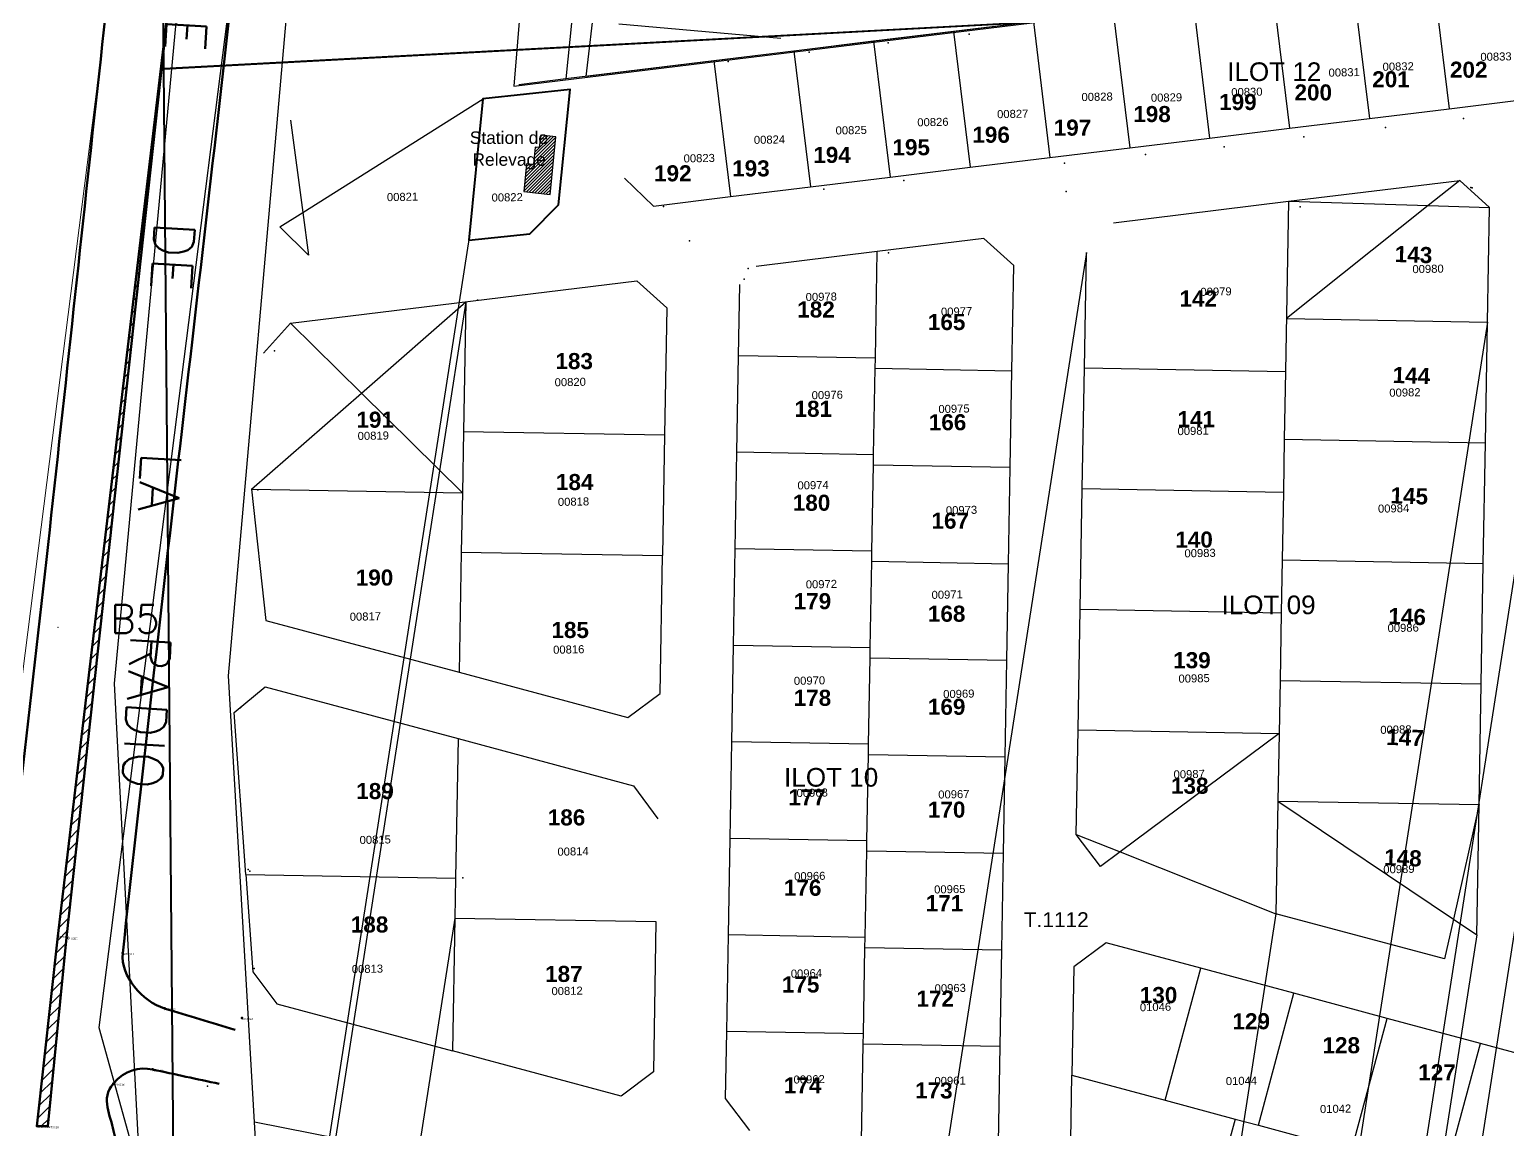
# Model space of a CAD drawing. Header units: metres. Extents: x 0 to 1324930, y 0 to 1631912.
# Drawn here: x 253593 to 253776.7, y 1630799.6 to 1630936.3 of the extents above; entities that cross this region are included whole.
import ezdxf
from ezdxf.enums import TextEntityAlignment as Align

# ---------------------------------------------------------------- set-up
doc = ezdxf.new("R2010")
doc.units = ezdxf.units.M
doc.header["$MEASUREMENT"] = 0
for name, color, linetype in [('A_revoir_geometrie_aberrante', 7, 'Continuous'), ('A_revoir_niveau_0', 7, 'Continuous'), ('limites_parcelles', 7, 'Continuous'), ('limites_sections', 7, 'Continuous'), ('limites_tf', 7, 'Continuous'), ('numero_lot', 7, 'Continuous'), ('numero_parcelle', 7, 'Continuous'), ('toponymie', 7, 'Continuous')]:
    doc.layers.add(name, color=color, linetype=linetype)
for name, color, linetype, lineweight in [('ASSIETTE IMMAT', 7, 'Continuous', 0), ('CD RECEPTION LOTISS', 7, 'Continuous', 13), ('LESTF', 1, 'Continuous', 0), ('LimiteTF', 4, 'Continuous', 13), ('numéros', 5, 'Continuous', 0), ('TopoAlt', 3, 'Continuous', 0), ('TopoMat', 4, 'Continuous', 0), ('Voirie', 252, 'Continuous', 0)]:
    doc.layers.add(name, color=color, linetype=linetype, lineweight=lineweight)
doc.layers.add('Lignes HT Vectorisées', color=6, linetype='Continuous', lineweight=0, true_color=0xff00ff)
doc.styles.add('Arial2', font='arial.ttf', dxfattribs={"height": 1.85551})
doc.styles.add('Arial8', font='arial.ttf', dxfattribs={"height": 1.546258})
doc.styles.add('Arial9', font='arial.ttf', dxfattribs={"height": 2.319387})
doc.styles.get("Standard").update_dxf_attribs({"font": 'txt.shx'})
doc.styles.add('Style-Arial', font='arial.ttf')
doc.styles.add('style1', font='')
doc.styles.get('style1').set_extended_font_data('Times New Roman', bold=True)

# ---------------------------------------------------------------- blocks, each defined once
blk = doc.blocks.new('TCPOINT_108')
at = {"color": 0}
blk.add_point((0, 0), dxfattribs=at)
at = {"layer": 'TopoAlt'}
blk.add_attdef('ALT', text='', height=0.00762, dxfattribs=at).set_placement((0.00254, -0.00254), align=Align.TOP_LEFT)
at = {"layer": 'TopoMat'}
blk.add_attdef('MAT', (0.00254, 0.00254), '', height=0.01524, dxfattribs=at)
blk = doc.blocks.new('*U84')
at = {"layer": 'LimiteTF', "color": 5, "linetype": 'Continuous', "lineweight": 30}
for p, q in [((-143.154134, 181.324969), (-148.374134, 116.874969)), ((-183.874134, 43.544969), (-172.204134, 175.614969)), ((-148.374134, 116.874969), (126.745866, 150.504969)), ((-180.614134, -11.925031), (-183.874134, 43.544969)), ((-179.264134, -34.665031), (-180.614134, -11.925031)), ((-15.864134, -44.465031), (-180.614134, -11.925031))]:
    blk.add_line(p, q, dxfattribs=at)
blk = doc.blocks.new('*U135')
h = blk.add_hatch()
h.set_pattern_fill('ANSI31', color=256, pattern_type=2)
h.set_pattern_definition([(45, (-253.65387133, -1630.91923908), (-0.000195320570633, 0.000195320570633), [])])
h.paths.add_polyline_path([(0.00451, 0.00353), (0.00262, 0.00373), (0.00244, 0.0022), (0.00195, 0.00224), (0.00171, 0.00008), (0.00087, 0.00015), (0.00053, -0.0033), (0.00382, -0.00364)])
at = {"color": 1, "lineweight": 40, "elevation": 0.00812, "flags": 128}
blk.add_lwpolyline([(-0.0063, -0.00932), (0.00129, -0.00854), (0.00483, -0.00494), (0.00629, 0.0094), (-0.00455, 0.00823), (-0.0063, -0.00932)], close=True, dxfattribs=at)
at = {"elevation": 0.00794, "flags": 128}
blk.add_lwpolyline([(0.00451, 0.00353), (0.00262, 0.00373), (0.00244, 0.0022), (0.00195, 0.00224), (0.00171, 0.00008), (0.00087, 0.00015), (0.00053, -0.0033), (0.00382, -0.00364), (0.00451, 0.00353)], close=True, dxfattribs=at)
blk = doc.blocks.new('*U134')
at = {"color": 1, "lineweight": 40, "xscale": 1000, "yscale": 1000, "zscale": 1000}
blk.add_blockref('*U135', (0.004083, -0.039122, 0.04155), dxfattribs=at)
at = {"layer": 'CD RECEPTION LOTISS', "color": 5, "linetype": 'ByBlock', "style": 'Arial8'}
for s, p in [('Station de', (-6.190844, 2.131604, 8.15855)), ('Relevage', (-5.854867, -0.586972, 8.15855))]:
    blk.add_text(s, height=1.546437, dxfattribs=at).set_placement(p, align=Align.BOTTOM_LEFT)

msp = doc.modelspace()

# ---------------------------------------------------------------- hatches: boundary and pattern name
at = {"layer": 'voirie', "linetype": 'Continuous', "lineweight": 0}
h = msp.add_hatch(dxfattribs=at)
h.set_pattern_fill('HATCH', style=0, pattern_type=2)
h.set_pattern_definition([(44.628, (253596.0676, 1630814.1886), (-0.702501, 0.711683), [])])
h.paths.add_polyline_path([(253596.53554, 1630823.60088), (253593.9391, 1630799.97724), (253595.27206, 1630799.96659), (253597.61327, 1630823.40288), (253610.43722, 1630940.8711)])

# ---------------------------------------------------------------- linework, layer by layer
at = {"layer": 'A_revoir_geometrie_aberrante'}
for p in [(253647.66593, 1630910.42849), (253724.3939, 1630908.56345), (253783.36023, 1630905.73622), (253647.23549, 1630902.43798), (253647.23549, 1630902.43792), (253774.25578, 1630899.93366), (253782.48128, 1630855.73806), (253747.95549, 1630826.37614), (253645.88863, 1630825.83787), (253772.91621, 1630823.75877)]:
    msp.add_line(p, (0, 0), dxfattribs=at)
at = {"layer": 'A_revoir_niveau_0', "color": 2, "linetype": 'Continuous', "lineweight": 13}
msp.add_open_spline([(253602.48285, 1630759.58658, 22.11556), (253603.72347, 1630763.81511, 22.11556), (253604.96409, 1630768.04363, 22.11556), (253606.20471, 1630772.27216, 22.11556), (253607.03445, 1630775.10025, 22.11556), (253608.38312, 1630777.83342, 22.11556), (253609.09735, 1630780.62752, 22.11556), (253610.6784, 1630786.81275, 22.11556), (253604.57375, 1630793.11014, 22.11556), (253603.41917, 1630799.35895, 22.11556), (253603.0722, 1630801.23679, 22.11556), (253601.758, 1630803.37483, 22.11556), (253603.39735, 1630805.24089, 22.11556), (253604.84131, 1630806.88454, 22.11556), (253606.58727, 1630807.35092, 22.11556), (253608.27535, 1630806.98646, 22.11556), (253611.03752, 1630806.39012, 22.11556), (253613.7997, 1630805.79377, 22.11556), (253616.56187, 1630805.19743, 22.11556)], degree=3, knots=[0, 0, 0, 0, 0.216103613, 0.216103613, 0.216103613, 0.360636753, 0.360636753, 0.360636753, 0.680586417, 0.680586417, 0.680586417, 0.776735496, 0.776735496, 0.776735496, 0.86142463, 0.86142463, 0.86142463, 1, 1, 1, 1], dxfattribs=at)
at = {"layer": 'ASSIETTE IMMAT', "color": 2, "linetype": 'Continuous', "lineweight": 30, "elevation": 0.00005, "flags": 128}
msp.add_lwpolyline([(254053.7681, 1630970.23752), (253929.00716, 1630963.07748), (253662.21702, 1630930.4745), (253668.92459, 1630987.70355), (253758.10269, 1631011.35984), (253787.05879, 1631102.33846), (253886.29869, 1631104.64374), (253995.61139, 1631247.19709)], dxfattribs=at)
at = {"layer": 'LESTF', "ltscale": 39.37}
msp.add_point((253596.53781, 1630861.96246), dxfattribs=at)
at = {"layer": 'Lignes HT Vectorisées', "color": 5, "flags": 128}
msp.add_lwpolyline([(253756.66915, 1629670.28747), (253861.6214, 1629827.96483), (253775.88294, 1630131.98512), (253683.84738, 1630461.07475), (253586.37462, 1630811.1062), (253617.63126, 1631056.92065), (253648.5016, 1631303.4799), (253822.38623, 1631416.29853), (253967.16361, 1631512.85749)], dxfattribs=at)
at = {"layer": 'limites_parcelles'}
for p, q in [((253632.51326, 1631055.04284), (253601.63646, 1630812.21548)), ((253757.50406, 1630942.1134), (253759.56678, 1630925.23695)), ((253767.43135, 1630943.32689), (253769.49407, 1630926.45045)), ((253747.57677, 1630940.89991), (253749.63955, 1630924.02345)), ((253727.72227, 1630938.47295), (253729.78502, 1630921.59646)), ((253737.64954, 1630939.68644), (253739.71229, 1630922.80996)), ((253660.41073, 1630937.49265), (253659.68748, 1630930.15656)), ((253686.40797, 1630935.18452), (253666.26218, 1630936.97313)), ((253717.79501, 1630937.25947), (253707.86775, 1630936.04599)), ((253717.79501, 1630937.25947), (253719.85776, 1630920.38296)), ((253697.94049, 1630934.83251), (253688.01322, 1630933.61902)), ((253707.86775, 1630936.04599), (253697.94049, 1630934.83251)), ((253697.94049, 1630934.83251), (253700.00324, 1630917.95597)), ((253707.86775, 1630936.04599), (253709.9305, 1630919.16946)), ((253688.01322, 1630933.61902), (253678.08596, 1630932.40554)), ((253688.01322, 1630933.61902), (253690.07598, 1630916.74247)), ((253678.08596, 1630932.40554), (253659.68748, 1630930.15656)), ((253678.08596, 1630932.40554), (253680.14872, 1630915.52897)), ((253659.68748, 1630930.15656), (253653.85546, 1630929.44367)), ((253626.97152, 1630913.56712), (253649.38553, 1630927.67924)), ((253649.38553, 1630927.67924), (253647.66593, 1630910.42849)), ((253769.49407, 1630926.45045), (253779.42136, 1630927.66395)), ((253749.63955, 1630924.02345), (253759.56678, 1630925.23695)), ((253759.56678, 1630925.23695), (253769.49407, 1630926.45045)), ((253625.44674, 1630925.03526), (253626.97152, 1630913.56712)), ((253739.71229, 1630922.80996), (253749.63955, 1630924.02345)), ((253719.85776, 1630920.38296), (253729.78502, 1630921.59646)), ((253729.78502, 1630921.59646), (253739.71229, 1630922.80996)), ((253709.9305, 1630919.16946), (253719.85776, 1630920.38296)), ((253666.97847, 1630917.83466), (253670.57312, 1630914.35846)), ((253690.07598, 1630916.74247), (253700.00324, 1630917.95597)), ((253700.00324, 1630917.95597), (253709.9305, 1630919.16946)), ((253680.14872, 1630915.52897), (253690.07598, 1630916.74247)), ((253749.51299, 1630914.93973), (253770.79145, 1630917.5408)), ((253770.79145, 1630917.5408), (253766.87838, 1630914.42129)), ((253770.79145, 1630917.5408), (253774.50654, 1630914.19355)), ((253670.57312, 1630914.35846), (253680.14872, 1630915.52897)), ((253727.74118, 1630912.27835), (253749.51293, 1630914.93972)), ((253749.51293, 1630914.93972), (253749.14091, 1630893.78488)), ((253766.87838, 1630914.42129), (253749.25679, 1630900.37329)), ((253749.51293, 1630914.93972), (253749.51299, 1630914.93973)), ((253749.51293, 1630914.93972), (253749.51293, 1630914.93973)), ((253749.51293, 1630914.93973), (253749.51299, 1630914.93973)), ((253749.51299, 1630914.93973), (253766.87838, 1630914.42129)), ((253766.87838, 1630914.42129), (253774.50654, 1630914.19355)), ((253774.25578, 1630899.93366), (253774.50654, 1630914.19355)), ((253624.12486, 1630911.77484), (253626.97152, 1630913.56712)), ((253626.97152, 1630913.56712), (253627.67769, 1630908.25589)), ((253627.67769, 1630908.25589), (253624.12486, 1630911.77484)), ((253698.38904, 1630908.69118), (253683.3213, 1630906.84926)), ((253698.15601, 1630895.43601), (253698.38904, 1630908.69118)), ((253711.6483, 1630910.31203), (253698.38904, 1630908.69118)), ((253715.36326, 1630906.96457), (253711.6483, 1630910.31203)), ((253724.14178, 1630894.22444), (253724.3939, 1630908.56345)), ((253715.13334, 1630893.88719), (253715.36326, 1630906.96457)), ((253625.46389, 1630899.77672), (253668.51409, 1630905.0389)), ((253668.51409, 1630905.0389), (253672.22927, 1630901.69159)), ((253681.1567, 1630895.73487), (253681.31292, 1630904.62025)), ((253634.26362, 1630891.08773), (253647.23549, 1630902.43794)), ((253647.23549, 1630902.43794), (253646.95234, 1630886.33553)), ((253672.22927, 1630901.69159), (253671.95151, 1630885.89597)), ((253622.11665, 1630896.06163), (253625.46389, 1630899.77672)), ((253625.46389, 1630899.77672), (253634.26362, 1630891.08773)), ((253749.25679, 1630900.37329), (253774.25578, 1630899.93366)), ((253773.99202, 1630884.93425), (253774.25578, 1630899.93366)), ((253680.94572, 1630883.73531), (253681.1567, 1630895.73487)), ((253698.15601, 1630895.43601), (253681.1567, 1630895.73487)), ((253697.94505, 1630883.43645), (253698.13403, 1630894.18605)), ((253698.13403, 1630894.18605), (253698.15601, 1630895.43601)), ((253698.13403, 1630894.18605), (253715.13334, 1630893.88719)), ((253714.92238, 1630881.88763), (253715.13334, 1630893.88719)), ((253723.87805, 1630879.22503), (253724.14178, 1630894.22444)), ((253724.14178, 1630894.22444), (253749.14091, 1630893.78488)), ((253749.14091, 1630893.78488), (253748.993, 1630885.37387)), ((253749.14091, 1630893.78488), (253749.14093, 1630893.78488)), ((253620.62252, 1630879.15196), (253634.26362, 1630891.08773)), ((253634.26362, 1630891.08773), (253646.81792, 1630878.69141)), ((253646.95234, 1630886.33553), (253646.81792, 1630878.69141)), ((253646.95234, 1630886.33553), (253671.95151, 1630885.89597)), ((253671.95151, 1630885.89597), (253671.68776, 1630870.89655)), ((253748.993, 1630885.37387), (253748.87714, 1630878.78546)), ((253748.99297, 1630885.37387), (253748.993, 1630885.37387)), ((253748.993, 1630885.37387), (253773.99202, 1630884.93425)), ((253773.72825, 1630869.93477), (253773.99202, 1630884.93425)), ((253773.99202, 1630884.93425), (253773.99202, 1630884.93425)), ((253680.73474, 1630871.73576), (253680.94572, 1630883.73531)), ((253680.94572, 1630883.73531), (253680.94566, 1630883.73532)), ((253697.94505, 1630883.43645), (253680.94572, 1630883.73531)), ((253697.92307, 1630882.18649), (253697.94505, 1630883.43645)), ((253697.73408, 1630871.4369), (253697.92307, 1630882.18649)), ((253697.92306, 1630882.18649), (253697.92307, 1630882.18649)), ((253697.92307, 1630882.18649), (253714.92238, 1630881.88763)), ((253714.71141, 1630869.88807), (253714.92238, 1630881.88763)), ((253714.92238, 1630881.88763), (253714.92243, 1630881.88763)), ((253620.62252, 1630879.15196), (253622.40867, 1630862.83562)), ((253620.62252, 1630879.15196), (253646.81792, 1630878.6914)), ((253723.61432, 1630864.22561), (253723.87805, 1630879.22503)), ((253723.87805, 1630879.22503), (253748.87714, 1630878.78546)), ((253646.81792, 1630878.6914), (253646.68858, 1630871.33612)), ((253646.81792, 1630878.69141), (253646.81792, 1630878.6914)), ((253646.81793, 1630878.6914), (253646.81792, 1630878.69141)), ((253646.81792, 1630878.6914), (253646.81793, 1630878.6914)), ((253748.87714, 1630878.78546), (253748.72922, 1630870.37446)), ((253646.68858, 1630871.33612), (253646.4257, 1630856.38665)), ((253646.68858, 1630871.33612), (253671.68776, 1630870.89655)), ((253671.38658, 1630853.76864), (253671.68776, 1630870.89655)), ((253680.52377, 1630859.7362), (253680.73474, 1630871.73576)), ((253680.73474, 1630871.73576), (253680.7347, 1630871.73576)), ((253697.73408, 1630871.4369), (253680.73474, 1630871.73576)), ((253697.52311, 1630859.43734), (253697.71211, 1630870.18693)), ((253697.7121, 1630870.18693), (253697.71211, 1630870.18693)), ((253697.71211, 1630870.18693), (253697.73408, 1630871.4369)), ((253697.71211, 1630870.18693), (253714.71141, 1630869.88807)), ((253748.72922, 1630870.37446), (253748.61336, 1630863.78605)), ((253748.72921, 1630870.37446), (253748.72922, 1630870.37446)), ((253748.72922, 1630870.37446), (253773.72825, 1630869.93477)), ((253714.50045, 1630857.88851), (253714.71141, 1630869.88807)), ((253773.46448, 1630854.93535), (253773.72825, 1630869.93477)), ((253622.40867, 1630862.83562), (253646.4257, 1630856.38665)), ((253723.35059, 1630849.22619), (253723.61432, 1630864.22561)), ((253723.61427, 1630864.22561), (253723.61432, 1630864.22561)), ((253723.61432, 1630864.22561), (253748.61336, 1630863.78605)), ((253748.61336, 1630863.78605), (253748.46545, 1630855.37504)), ((253680.31279, 1630847.73664), (253680.52377, 1630859.7362)), ((253697.52311, 1630859.43734), (253680.52377, 1630859.7362)), ((253697.50114, 1630858.18738), (253697.52311, 1630859.43734)), ((253697.31215, 1630847.43778), (253697.50114, 1630858.18738)), ((253697.50114, 1630858.18738), (253714.50045, 1630857.88851)), ((253714.28948, 1630845.88896), (253714.50045, 1630857.88851)), ((253646.4257, 1630856.38665), (253667.39527, 1630850.75597)), ((253748.46545, 1630855.37504), (253748.34959, 1630848.78663)), ((253748.46545, 1630855.37504), (253773.46448, 1630854.93535)), ((253618.43516, 1630851.39887), (253622.29059, 1630854.58344)), ((253622.29059, 1630854.58344), (253646.28079, 1630848.14619)), ((253667.39527, 1630850.75597), (253671.38658, 1630853.76864)), ((253773.20072, 1630839.93594), (253773.46448, 1630854.93535)), ((253773.46448, 1630854.93535), (253773.46449, 1630854.93535)), ((253619.89081, 1630831.25585), (253618.43516, 1630851.39887)), ((253646.28079, 1630848.14619), (253645.97577, 1630830.79724)), ((253646.28079, 1630848.14619), (253668.10607, 1630842.28985)), ((253723.12202, 1630836.2267), (253723.35059, 1630849.22619)), ((253723.35057, 1630849.2262), (253723.35059, 1630849.22619)), ((253723.35059, 1630849.22619), (253748.34959, 1630848.78663)), ((253748.34959, 1630848.78661), (253728.58389, 1630834.06017)), ((253748.34959, 1630848.78661), (253748.20168, 1630840.37556)), ((253748.34959, 1630848.78663), (253748.34961, 1630848.78663)), ((253748.34961, 1630848.78663), (253748.34959, 1630848.78661)), ((253748.34959, 1630848.78663), (253748.34959, 1630848.78661)), ((253680.10181, 1630835.73708), (253680.31279, 1630847.73664)), ((253680.31279, 1630847.73664), (253680.31278, 1630847.73664)), ((253697.31215, 1630847.43778), (253680.31279, 1630847.73664)), ((253697.10118, 1630835.43822), (253697.29017, 1630846.18782)), ((253697.29017, 1630846.18782), (253697.31215, 1630847.43778)), ((253697.29017, 1630846.18782), (253714.28948, 1630845.88896)), ((253714.07852, 1630833.8894), (253714.28948, 1630845.88896)), ((253668.10607, 1630842.28985), (253671.11231, 1630838.16997)), ((253748.20168, 1630840.37556), (253747.95549, 1630826.37614)), ((253748.20168, 1630840.37556), (253748.20168, 1630840.37556)), ((253748.20168, 1630840.37556), (253770.02617, 1630825.70187)), ((253748.20168, 1630840.37556), (253773.20072, 1630839.93594)), ((253773.20072, 1630839.93589), (253770.02617, 1630825.70187)), ((253772.91624, 1630823.75874), (253773.20072, 1630839.93589)), ((253773.20072, 1630839.93594), (253773.20073, 1630839.93593)), ((253773.20072, 1630839.93589), (253773.20072, 1630839.93594)), ((253773.20073, 1630839.93593), (253773.20072, 1630839.93589)), ((253679.89084, 1630823.73753), (253680.10181, 1630835.73708)), ((253697.10118, 1630835.43822), (253680.10181, 1630835.73708)), ((253697.0792, 1630834.18826), (253697.10118, 1630835.43822)), ((253726.13052, 1630832.23228), (253723.12202, 1630836.2267)), ((253723.12202, 1630836.2267), (253728.58389, 1630834.06017)), ((253696.89021, 1630823.43866), (253697.0792, 1630834.18826)), ((253697.0792, 1630834.18826), (253714.07852, 1630833.8894)), ((253713.86755, 1630821.88984), (253714.07852, 1630833.8894)), ((253728.58389, 1630834.06017), (253726.13052, 1630832.23228)), ((253728.58389, 1630834.06017), (253747.95549, 1630826.37614)), ((253619.89081, 1630831.25585), (253620.7645, 1630819.16583)), ((253619.89081, 1630831.25585), (253645.97577, 1630830.79724)), ((253645.97577, 1630830.79724), (253645.88858, 1630825.83787)), ((253768.92185, 1630820.7503), (253747.95549, 1630826.37614)), ((253645.88858, 1630825.83787), (253645.59449, 1630809.31637)), ((253645.88858, 1630825.83787), (253670.88765, 1630825.3983)), ((253670.88765, 1630825.3983), (253670.55881, 1630806.69796)), ((253770.02617, 1630825.70187), (253768.92185, 1630820.7503)), ((253770.02617, 1630825.70187), (253772.91624, 1630823.75874)), ((253679.67986, 1630811.73797), (253679.89084, 1630823.73753)), ((253696.89021, 1630823.43866), (253679.89084, 1630823.73753)), ((253696.86823, 1630822.1887), (253696.89021, 1630823.43866)), ((253726.82835, 1630822.77184), (253722.83271, 1630819.76465)), ((253738.60277, 1630819.6036), (253726.82835, 1630822.77184)), ((253696.67924, 1630811.43911), (253696.86823, 1630822.1887)), ((253696.86822, 1630822.1887), (253696.86823, 1630822.1887)), ((253696.86823, 1630822.1887), (253713.86755, 1630821.88984)), ((253713.65659, 1630809.89028), (253713.86755, 1630821.88984)), ((253713.86755, 1630821.88984), (253713.86759, 1630821.88984)), ((253620.7645, 1630819.16583), (253623.77291, 1630815.17178)), ((253722.83271, 1630819.76465), (253722.59603, 1630806.30432)), ((253734.18524, 1630803.18598), (253738.60277, 1630819.6036)), ((253750.19196, 1630816.4852), (253738.60277, 1630819.6036)), ((253623.77291, 1630815.17178), (253645.59449, 1630809.31637)), ((253745.77448, 1630800.06763), (253750.19196, 1630816.4852)), ((253761.7811, 1630813.36681), (253750.19196, 1630816.4852)), ((253757.36358, 1630796.94932), (253761.7811, 1630813.36681)), ((253773.37027, 1630810.24842), (253761.7811, 1630813.36681)), ((253601.63646, 1630812.21548), (253698.29535, 1630465.10671)), ((253679.53328, 1630803.40107), (253679.67986, 1630811.73797)), ((253696.67924, 1630811.43911), (253679.67986, 1630811.73797)), ((253696.65727, 1630810.18914), (253696.67924, 1630811.43911)), ((253696.40235, 1630795.68969), (253696.65727, 1630810.18914)), ((253696.65726, 1630810.18914), (253696.65727, 1630810.18914)), ((253696.65727, 1630810.18914), (253713.65659, 1630809.89028)), ((253713.39852, 1630795.21155), (253713.65659, 1630809.89028)), ((253713.65659, 1630809.89028), (253713.65663, 1630809.89028)), ((253768.95283, 1630793.83098), (253773.37027, 1630810.24842)), ((253784.95942, 1630807.13003), (253773.37027, 1630810.24842)), ((253666.56442, 1630803.68949), (253645.59449, 1630809.31637)), ((253670.55881, 1630806.69796), (253666.56442, 1630803.68949)), ((253722.34367, 1630791.95162), (253722.59603, 1630806.30432)), ((253722.59603, 1630806.30432), (253722.59603, 1630806.30432)), ((253722.59603, 1630806.30432), (253734.18524, 1630803.18598)), ((253682.54207, 1630799.40671), (253679.53328, 1630803.40107)), ((253734.18524, 1630803.18598), (253742.87081, 1630800.84893)), ((253742.87081, 1630800.84893), (253738.45284, 1630784.43081)), ((253742.87081, 1630800.84893), (253745.77448, 1630800.06763)), ((253745.77446, 1630800.06755), (253745.77448, 1630800.06763)), ((253745.77448, 1630800.06763), (253754.46003, 1630797.73059))]:
    msp.add_line(p, q, dxfattribs=at)
at = {"layer": 'limites_sections', "color": 112, "linetype": 'Continuous', "lineweight": 40, "flags": 128}
for points in [[(253674.5907, 1631377.4081), (253696.53778, 1631631.55299), (253757.0504, 1631605.0124), (254274.3391, 1631378.1314), (254391.23009, 1631349.84463), (254373.7007, 1631270.31254), (254242.09831, 1630809.46707), (253976.91465, 1630881.7928), (253928.21617, 1630961.4925), (253736.80282, 1630938.19152), (253609.69659, 1630931.39724), (253609.13338, 1630987.02081), (253623.83294, 1631051.57557), (253646.24496, 1631234.3197), (253674.5907, 1631377.4081)], [(254450.84006, 1630759.17525), (254395.3871, 1630569.1026), (254353.2541, 1630409.5098), (254348.49226, 1630392.38815), (254237.72828, 1630442.84484), (254040.03808, 1630496.89822), (253942.17203, 1630521.14592), (253859.1482, 1630539.48477), (253853.18689, 1630453.72681), (253808.24301, 1630442.91488), (253793.1789, 1630438.29059), (253774.7544, 1630423.15502), (253711.13409, 1630399.98221), (253678.01584, 1630518.05282), (253627.84835, 1630688.3893), (253621.62441, 1630712.82884), (253610.97515, 1630786.91817), (253609.69659, 1630931.39724), (253737.56631, 1630938.28485), (253928.21617, 1630961.4925), (253976.91465, 1630881.7928), (254242.09831, 1630809.46707), (254450.84006, 1630759.17525)]]:
    msp.add_lwpolyline(points, close=True, dxfattribs=at)
at = {"layer": 'limites_tf', "color": 5, "linetype": 'Continuous', "lineweight": 30}
for p, q in [((253615.47424, 1630982.69001), (253603.52486, 1630855.00838)), ((253603.52486, 1630855.00838), (253607.69987, 1630774.92811))]:
    msp.add_line(p, q, dxfattribs=at)
at = {"layer": 'voirie', "color": 7, "linetype": 'Continuous', "lineweight": 80, "flags": 128}
for points in [[(253593.9391, 1630799.97724), (253595.27206, 1630799.96659), (253597.61327, 1630823.40288), (253610.43722, 1630940.8711), (253626.25528, 1631076.52226)], [(253593.9391, 1630799.97724), (253596.53554, 1630823.60088), (253610.43722, 1630940.8711)]]:
    msp.add_lwpolyline(points, dxfattribs=at)
msp.add_lwpolyline([(253596.53554, 1630823.60088), (253593.9391, 1630799.97724), (253595.27206, 1630799.96659), (253597.61327, 1630823.40288), (253610.43722, 1630940.8711), (253596.53554, 1630823.60088)], close=True, dxfattribs=at)
at = {"layer": 'voirie', "color": 7, "linetype": 'Continuous', "lineweight": 80}
for points, knots in [([(253509.79424, 1631705.45967), (253517.19133, 1631698.26183), (253524.58842, 1631691.06398), (253531.98551, 1631683.86614), (253536.53707, 1631679.43718), (253539.19305, 1631673.46374), (253542.06174, 1631667.69638), (253546.32894, 1631659.11739), (253549.88022, 1631650.58451), (253552.44475, 1631641.32641), (253554.62845, 1631633.44311), (253556.05055, 1631625.52684), (253556.27314, 1631617.50005), (253556.4637, 1631610.62806), (253556.41552, 1631603.68822), (253555.55907, 1631596.85225), (253554.69749, 1631589.97535), (253553.84094, 1631583.10189), (253552.78927, 1631576.2538), (253550.60242, 1631562.0138), (253548.39262, 1631547.77983), (253546.20181, 1631533.54066), (253543.85736, 1631518.30284), (253541.57784, 1631503.05412), (253539.30575, 1631487.80847), (253538.21101, 1631480.46282), (253538.59499, 1631472.92124), (253539.62209, 1631465.52695), (253540.27343, 1631460.83781), (253541.98443, 1631456.48638), (253544.21241, 1631452.16186), (253547.09407, 1631446.56856), (253550.61924, 1631441.77757), (253554.63716, 1631437.14886), (253558.33768, 1631432.8858), (253563.82201, 1631430.96626), (253567.6753, 1631426.50099), (253576.09001, 1631416.74986), (253584.80686, 1631406.01882), (253584.49744, 1631393.81508), (253584.29182, 1631385.70537), (253583.48852, 1631377.5521), (253582.66425, 1631369.45547), (253581.35277, 1631356.57303), (253579.54627, 1631343.70771), (253578.47728, 1631330.81383), (253577.51631, 1631319.22304), (253578.23266, 1631307.50429), (253579.33151, 1631295.88455), (253580.49201, 1631283.61294), (253582.14539, 1631271.42567), (253585.34927, 1631259.47871), (253592.04268, 1631234.51963), (253601.07581, 1631210.54182), (253607.94021, 1631185.77348), (253609.98245, 1631178.40463), (253611.96935, 1631171.04747), (253613.59803, 1631163.54728), (253615.86122, 1631153.12505), (253617.19283, 1631142.61888), (253618.19236, 1631132.00978), (253618.97431, 1631123.7101), (253619.45108, 1631115.40974), (253619.42071, 1631107.10728), (253619.38392, 1631097.05167), (253619.25813, 1631086.95444), (253618.1368, 1631076.93698), (253613.08534, 1631031.80981), (253607.9208, 1630986.82337), (253602.87383, 1630941.76023), (253598.50564, 1630902.75775), (253594.65755, 1630863.69317), (253589.78885, 1630824.74971), (253588.77941, 1630816.67543), (253587.76996, 1630808.60114), (253586.76052, 1630800.52686)], [0, 0, 0, 0, 0.032868656, 0.032868656, 0.032868656, 0.053093321, 0.053093321, 0.053093321, 0.083177634, 0.083177634, 0.083177634, 0.108794489, 0.108794489, 0.108794489, 0.130725891, 0.130725891, 0.130725891, 0.1527886, 0.1527886, 0.1527886, 0.198666018, 0.198666018, 0.198666018, 0.247761027, 0.247761027, 0.247761027, 0.27141596, 0.27141596, 0.27141596, 0.286416896, 0.286416896, 0.286416896, 0.305819002, 0.305819002, 0.305819002, 0.323688417, 0.323688417, 0.323688417, 0.362711131, 0.362711131, 0.362711131, 0.388642756, 0.388642756, 0.388642756, 0.429902174, 0.429902174, 0.429902174, 0.46699181, 0.46699181, 0.46699181, 0.506162173, 0.506162173, 0.506162173, 0.587995279, 0.587995279, 0.587995279, 0.61234153, 0.61234153, 0.61234153, 0.646172962, 0.646172962, 0.646172962, 0.672639901, 0.672639901, 0.672639901, 0.704695625, 0.704695625, 0.704695625, 0.849101872, 0.849101872, 0.849101872, 0.974086502, 0.974086502, 0.974086502, 1, 1, 1, 1]), ([(253618.55824, 1630811.93265), (253615.63997, 1630812.82328), (253612.72169, 1630813.71392), (253609.80341, 1630814.60455), (253607.05162, 1630815.44437), (253604.28836, 1630818.63114), (253604.598, 1630821.48949), (253608.87948, 1630861.01292), (253613.67903, 1630900.534), (253618.0762, 1630940.07349), (253623.13628, 1630985.57397), (253628.26861, 1631030.97607), (253633.22377, 1631076.57602), (253634.31753, 1631086.64138), (253634.39086, 1631096.77214), (253634.41747, 1631106.86791), (253634.44129, 1631115.90721), (253633.98282, 1631124.94361), (253633.08346, 1631133.97814), (253632.01873, 1631144.67388), (253630.47772, 1631155.23103), (253628.29266, 1631165.75292), (253626.55485, 1631174.1211), (253624.46273, 1631182.35637), (253622.24574, 1631190.5837), (253615.78429, 1631214.56245), (253606.59298, 1631237.58606), (253600.20021, 1631261.73134), (253597.02759, 1631273.71423), (253595.43699, 1631285.93114), (253594.14985, 1631298.19839), (253593.06189, 1631308.5673), (253593.03743, 1631319.04618), (253593.55566, 1631329.43791), (253594.18821, 1631342.12203), (253596.8899, 1631354.52544), (253600.11073, 1631367.00814), (253602.25784, 1631375.32955), (253604.95445, 1631382.5885), (253611.01108, 1631389.97685), (253613.64233, 1631393.18665), (253616.79236, 1631396.78606), (253620.28523, 1631395.97577), (253624.37848, 1631395.0262), (253628.45969, 1631393.20247), (253632.60674, 1631392.01069), (253636.54384, 1631390.87924), (253640.4687, 1631389.65467), (253644.4538, 1631388.7467), (253649.76195, 1631387.53729), (253655.40542, 1631388.43188), (253660.81272, 1631389.2975), (253665.21546, 1631390.00231), (253669.48953, 1631390.98203), (253673.64437, 1631392.89826), (253678.23814, 1631395.01694), (253682.491, 1631397.4358), (253686.07303, 1631400.81374), (253690.2231, 1631404.72736), (253694.32327, 1631408.6534), (253698.38904, 1631412.63602), (253711.29332, 1631425.2764), (253724.0934, 1631438.01181), (253737.03345, 1631450.61692), (253740.95536, 1631454.43732), (253745.02888, 1631458.08556), (253749.10996, 1631461.74575), (253753.83581, 1631465.98421), (253758.82834, 1631469.83763), (253764.00603, 1631473.56729), (253774.84124, 1631481.37225), (253786.41248, 1631487.56758), (253798.46204, 1631493.48), (253808.96389, 1631498.63299), (253819.55777, 1631502.66611), (253830.92502, 1631505.69349), (253838.2665, 1631507.6487), (253845.65504, 1631508.61555), (253853.09052, 1631508.93165), (253861.20689, 1631509.27669), (253869.39863, 1631508.89186), (253877.51441, 1631507.75705), (253885.4398, 1631506.64885), (253893.54476, 1631505.62291), (253900.744, 1631502.22811), (253936.62922, 1631485.30643), (253972.51445, 1631468.38475), (254008.39968, 1631451.46308)], [0, 0, 0, 0, 0.008738248, 0.008738248, 0.008738248, 0.016977969, 0.016977969, 0.016977969, 0.130911466, 0.130911466, 0.130911466, 0.262021663, 0.262021663, 0.262021663, 0.290961855, 0.290961855, 0.290961855, 0.316873591, 0.316873591, 0.316873591, 0.347549798, 0.347549798, 0.347549798, 0.371946938, 0.371946938, 0.371946938, 0.443052896, 0.443052896, 0.443052896, 0.478341576, 0.478341576, 0.478341576, 0.508169358, 0.508169358, 0.508169358, 0.544577094, 0.544577094, 0.544577094, 0.568847772, 0.568847772, 0.568847772, 0.579391936, 0.579391936, 0.579391936, 0.591748551, 0.591748551, 0.591748551, 0.603479571, 0.603479571, 0.603479571, 0.619105246, 0.619105246, 0.619105246, 0.631827968, 0.631827968, 0.631827968, 0.645894731, 0.645894731, 0.645894731, 0.66219222, 0.66219222, 0.66219222, 0.713918545, 0.713918545, 0.713918545, 0.729595902, 0.729595902, 0.729595902, 0.747750107, 0.747750107, 0.747750107, 0.785740962, 0.785740962, 0.785740962, 0.818852057, 0.818852057, 0.818852057, 0.840236657, 0.840236657, 0.840236657, 0.863579545, 0.863579545, 0.863579545, 0.886374843, 0.886374843, 0.886374843, 1, 1, 1, 1]), ([(253602.51824, 1630759.61669), (253603.75872, 1630763.84472), (253604.99919, 1630768.07276), (253606.23967, 1630772.3008), (253607.06932, 1630775.12856), (253608.41783, 1630777.86142), (253609.13197, 1630780.65519), (253610.71285, 1630786.8397), (253604.6089, 1630793.13637), (253603.45446, 1630799.38445), (253603.10753, 1630801.26208), (253601.79348, 1630803.39987), (253603.43264, 1630805.26572), (253604.87643, 1630806.90917), (253606.62219, 1630807.3755), (253608.31007, 1630807.01109), (253611.07193, 1630806.41481), (253613.83378, 1630805.81853), (253616.59563, 1630805.22225)], [0, 0, 0, 0, 0.216103613, 0.216103613, 0.216103613, 0.360636753, 0.360636753, 0.360636753, 0.680586417, 0.680586417, 0.680586417, 0.776735496, 0.776735496, 0.776735496, 0.86142463, 0.86142463, 0.86142463, 1, 1, 1, 1])]:
    msp.add_open_spline(points, degree=3, knots=knots, dxfattribs=at)
for p in [(253596.53554, 1630823.60088), (253597.61327, 1630823.40288), (253604.598, 1630821.48949), (253609.80341, 1630814.60455), (253619.40496, 1630813.4276), (253608.31007, 1630807.01109), (253603.43264, 1630805.26572), (253593.9391, 1630799.97724), (253595.27206, 1630799.96659)]:
    msp.add_point(p, dxfattribs=at)

# ---------------------------------------------------------------- block references
at = {"layer": 'limites_tf', "color": 5, "linetype": 'Continuous', "lineweight": 30}
msp.add_blockref('*U84', (253801.60151, 1630812.40108), dxfattribs=at)
at = {"layer": 'numero_lot', "color": 5, "linetype": 'ByBlock'}
msp.add_blockref('*U134', (253653.92795, 1630919.4838, -8.15855), dxfattribs=at)
at = {"layer": 'toponymie', "lineweight": 30, "xscale": 39.374638, "yscale": 39.374638, "zscale": 39.374638}
for p in [(253699.74117, 1630934.6407), (253709.82234, 1630935.74083), (253689.94003, 1630933.47256), (253679.83886, 1630932.31343), (253771.28145, 1630925.24861), (253761.55733, 1630924.13548), (253741.505, 1630921.7312), (253751.41915, 1630922.96735), (253721.6547, 1630919.66397), (253731.74687, 1630920.76009), (253691.75024, 1630916.43259), (253701.69239, 1630917.52772), (253721.86273, 1630916.14856), (253721.86673, 1630916.16056, 4.15248), (253721.86673, 1630916.16056), (253772.19756, 1630916.65462), (253772.33957, 1630916.61861, 5.31062), (253671.80393, 1630914.31135), (253750.9821, 1630914.23534), (253675.05931, 1630910.04085, 4.08147), (253675.05931, 1630910.04085), (253699.80217, 1630908.53468), (253681.83509, 1630905.2813), (253681.8471, 1630905.2823), (253682.32915, 1630906.57645), (253648.68126, 1630902.669), (253623.48534, 1630896.36027), (253621.4121, 1630879.08227), (253619.20484, 1630851.97913), (253620.20196, 1630831.8768), (253620.94704, 1630819.55637)]:
    msp.add_blockref('TCPOINT_108', p, dxfattribs=at)
at = {"layer": 'toponymie', "xscale": 39.374638, "yscale": 39.374638, "zscale": 39.374638}
for p in [(253619.26285, 1630852.04613, 17.44302), (253620.39898, 1630831.65777, 17.19799), (253646.85704, 1630830.84868, 17.61904), (253616.58592, 1630812.53879, 99.2855), (253615.14176, 1630804.93491, 99.3385)]:
    msp.add_blockref('TCPOINT_108', p, dxfattribs=at)

# ---------------------------------------------------------------- texts
at = {"layer": 'LESTF'}
msp.add_text('B5', height=3.501463, rotation=0.209829, dxfattribs=at).set_placement((253603.05604, 1630861.25463))
at = {"layer": 'numero_lot', "color": 5, "linetype": 'ByBlock', "style": 'Arial9'}
for s, p in [('ILOT 12', (253741.88741, 1630929.19943)), ('ILOT 09', (253741.18182, 1630862.91435)), ('ILOT 10', (253686.80993, 1630841.47773))]:
    msp.add_text(s, height=2.319656, dxfattribs=at).set_placement(p, align=Align.BOTTOM_LEFT)
at = {"layer": 'numero_lot', "color": 3, "linetype": 'ByBlock', "style": 'Arial2'}
msp.add_text('T.1112', height=1.855725, dxfattribs=at).set_placement((253716.61019, 1630824.14772), align=Align.BOTTOM_LEFT)
at = {"layer": 'numero_lot', "color": 7, "linetype": 'Continuous', "lineweight": 0, "char_height": 2, "attachment_point": 7, "line_spacing_factor": 0.72, "style": 'style1'}
for s, insert in [('\\fArial|b1|i0|c00|p39;201', (253759.92081, 1630929.08546)), ('\\fArial|b1|i0|c00|p39;202', (253769.58312, 1630930.27468)), ('\\fArial|b1|i0|c00|p39;200', (253750.25843, 1630927.45026)), ('\\fArial|b1|i0|c00|p39;199', (253740.89334, 1630926.26103)), ('\\fArial|b1|i0|c00|p39;197', (253720.32894, 1630923.07458)), ('\\fArial|b1|i0|c00|p39;198', (253730.22053, 1630924.76105)), ('\\fArial|b1|i0|c00|p39;196', (253710.21455, 1630922.19276)), ('\\fArial|b1|i0|c00|p39;194', (253690.44347, 1630919.68338)), ('\\fArial|b1|i0|c00|p39;195', (253700.27987, 1630920.63704)), ('\\fArial|b1|i0|c00|p39;193', (253680.35825, 1630918.00417)), ('\\fArial|b1|i0|c00|p39;192', (253670.64827, 1630917.39478)), ('\\fArial|b1|i0|c00|p39;142', (253735.97178, 1630901.8585)), ('\\fArial|b1|i0|c00|p39;182', (253688.44873, 1630900.46368)), ('\\fArial|b1|i0|c00|p39;165', (253704.68852, 1630898.90644)), ('\\fArial|b1|i0|c00|p39;183', (253658.39236, 1630894.04692)), ('\\fArial|b1|i0|c00|p39;181', (253688.11501, 1630888.11698)), ('\\fArial|b1|i0|c00|p39;191', (253633.64878, 1630886.76502)), ('\\fArial|b1|i0|c00|p39;166', (253704.79974, 1630886.44851)), ('\\fArial|b1|i0|c00|p39;141', (253735.70795, 1630886.85908)), ('\\fArial|b1|i0|c00|p39;184', (253658.45221, 1630879.01046)), ('\\fArial|b1|i0|c00|p39;180', (253687.89257, 1630876.43765)), ('\\fArial|b1|i0|c00|p39;167', (253705.13346, 1630874.21302)), ('\\fArial|b1|i0|c00|p39;140', (253735.44419, 1630871.85966)), ('\\fArial|b1|i0|c00|p39;190', (253633.56808, 1630867.13866)), ('\\fArial|b1|i0|c00|p39;179', (253688.00379, 1630864.20216)), ('\\fArial|b1|i0|c00|p39;168', (253704.68852, 1630862.64491)), ('\\fArial|b1|i0|c00|p39;185', (253657.88925, 1630860.62295)), ('\\fArial|b1|i0|c00|p39;139', (253735.18043, 1630856.86025)), ('\\fArial|b1|i0|c00|p39;178', (253688.00379, 1630852.18917)), ('\\fArial|b1|i0|c00|p39;169', (253704.68852, 1630851.07686)), ('\\fArial|b1|i0|c00|p39;189', (253633.63116, 1630840.59463)), ('\\fArial|b1|i0|c00|p39;138', (253734.90598, 1630841.25328)), ('\\fArial|b1|i0|c00|p39;177', (253687.33642, 1630839.84247)), ('\\fArial|b1|i0|c00|p39;186', (253657.43992, 1630837.31837)), ('\\fArial|b1|i0|c00|p39;170', (253704.68852, 1630838.28522)), ('\\fArial|b1|i0|c00|p39;176', (253686.78957, 1630828.57627)), ('\\fArial|b1|i0|c00|p39;171', (253704.41512, 1630826.68195)), ('\\fArial|b1|i0|c00|p39;188', (253632.95357, 1630824.00854)), ('\\fArial|b1|i0|c00|p39;187', (253657.1077, 1630817.86458)), ('\\fArial|b1|i0|c00|p39;175', (253686.5425, 1630816.55138)), ('\\fArial|b1|i0|c00|p39;172', (253703.26203, 1630814.82175)), ('\\fArial|b1|i0|c00|p39;130', (253731.02665, 1630815.23501)), ('\\fArial|b1|i0|c00|p39;129', (253742.55179, 1630811.97846)), ('\\fArial|b1|i0|c00|p39;128', (253753.73967, 1630808.99655)), ('\\fArial|b1|i0|c00|p39;127', (253765.64114, 1630805.65187)), ('\\fArial|b1|i0|c00|p39;174', (253686.78957, 1630804.03229)), ('\\fArial|b1|i0|c00|p39;173', (253703.09731, 1630803.3734))]:
    msp.add_mtext(s, dxfattribs=dict(at, insert=insert))
at = {"layer": 'numero_lot', "color": 7, "linetype": 'Continuous', "lineweight": 0, "char_height": 2, "attachment_point": 7, "rotation": 357.9889062, "line_spacing_factor": 0.72, "style": 'style1'}
for s, insert in [('\\fArial|b1|i0|c00|p39;143', (253762.69088, 1630907.36905)), ('\\fArial|b1|i0|c00|p39;144', (253762.42712, 1630892.36957)), ('\\fArial|b1|i0|c00|p39;145', (253762.16335, 1630877.37009)), ('\\fArial|b1|i0|c00|p39;146', (253761.89959, 1630862.37061)), ('\\fArial|b1|i0|c00|p39;147', (253761.63583, 1630847.37113)), ('\\fArial|b1|i0|c00|p39;148', (253761.37206, 1630832.37166))]:
    msp.add_mtext(s, dxfattribs=dict(at, insert=insert))
at = {"layer": 'numero_parcelle', "color": 5, "lineweight": 0, "style": 'Style-Arial'}
for s, p in [('00833', (253773.35557, 1630933.39597, 22.11556)), ('00831', (253754.47951, 1630931.43602, 22.11556)), ('00832', (253761.19844, 1630932.16479, 22.11556)), ('00830', (253742.38967, 1630929.0051, 22.11556)), ('00828', (253723.76755, 1630928.40138, 22.11556)), ('00829', (253732.39537, 1630928.31074, 22.11556)), ('00826', (253703.36104, 1630925.25847, 22.11556)), ('00827', (253713.27881, 1630926.27338, 22.11556)), ('00825', (253693.20361, 1630924.24608, 22.11556)), ('00824', (253683.04449, 1630923.07384, 22.11556)), ('00823', (253674.3116, 1630920.76752, 22.11556)), ('00821', (253637.429, 1630915.95919, 22.11556)), ('00822', (253650.43951, 1630915.90428, 22.11556)), ('00980', (253764.90726, 1630907.00571)), ('00978', (253689.48419, 1630903.53806)), ('00979', (253738.55519, 1630904.18437)), ('00977', (253706.30365, 1630901.71546)), ('00820', (253658.27972, 1630892.93856, 22.11556)), ('00976', (253690.22691, 1630891.33116)), ('00982', (253762.03619, 1630891.64176)), ('00975', (253705.98299, 1630889.61654)), ('00981', (253735.70795, 1630886.8667)), ('00819', (253633.7927, 1630886.26519, 22.11556)), ('00974', (253688.46396, 1630880.11876)), ('00818', (253658.68275, 1630878.06634)), ('00973', (253706.91517, 1630877.02037)), ('00984', (253760.62673, 1630877.23065)), ('00983', (253736.56851, 1630871.67429)), ('00972', (253689.49596, 1630867.81199)), ('00971', (253705.13309, 1630866.51132)), ('00817', (253632.80624, 1630863.78994)), ('00986', (253761.81431, 1630862.38123)), ('00816', (253658.09019, 1630859.68742)), ('00970', (253688.01517, 1630855.82208)), ('00985', (253735.82419, 1630856.09437)), ('00969', (253706.57839, 1630854.17479)), ('00988', (253760.91848, 1630849.73119)), ('00987', (253735.21528, 1630844.19212)), ('00968', (253688.35253, 1630841.8767)), ('00967', (253705.96339, 1630841.69169)), ('00815', (253634.03273, 1630836.03946)), ('00814', (253658.6254, 1630834.58207)), ('00966', (253688.05019, 1630831.52032)), ('00989', (253761.28884, 1630832.3822)), ('00965', (253705.45226, 1630829.88523)), ('00813', (253633.06509, 1630819.9826)), ('00964', (253687.63277, 1630819.42242)), ('00812', (253657.88398, 1630817.24387)), ('00963', (253705.51662, 1630817.58863)), ('01046', (253731.02665, 1630815.24263)), ('00962', (253687.97827, 1630806.25151)), ('00961', (253705.49236, 1630806.06751)), ('01044', (253741.70996, 1630806.06367)), ('01042', (253753.41609, 1630802.58536))]:
    msp.add_text(s, height=1, rotation=1.13223, dxfattribs=at).set_placement(p, align=Align.TOP_LEFT)
at = {"layer": 'numéros'}
msp.add_text('ROUTE    DE    LA   RADIO', height=5.00209, rotation=266.667651, dxfattribs=at).set_placement((253611.08072, 1630955.16884))
at = {"layer": 'voirie', "color": 7, "linetype": 'Continuous', "lineweight": 80, "style": 'Style-Arial'}
for s, p in [('APIX321', (253596.53554, 1630823.60088)), ('APIX320', (253597.61327, 1630823.40288)), ('APIX311', (253604.598, 1630821.48949)), ('APIX312', (253609.80341, 1630814.60455)), ('APIX313', (253619.40496, 1630813.4276)), ('APIX315', (253608.31007, 1630807.01109)), ('APIX316', (253603.43264, 1630805.26572)), ('APIX319', (253593.9391, 1630799.97724)), ('APIX318', (253595.27206, 1630799.96659))]:
    msp.add_text(s, height=0.25, rotation=359.628, dxfattribs=at).set_placement(p, align=Align.TOP_LEFT)

doc.saveas('drawing.dxf')
